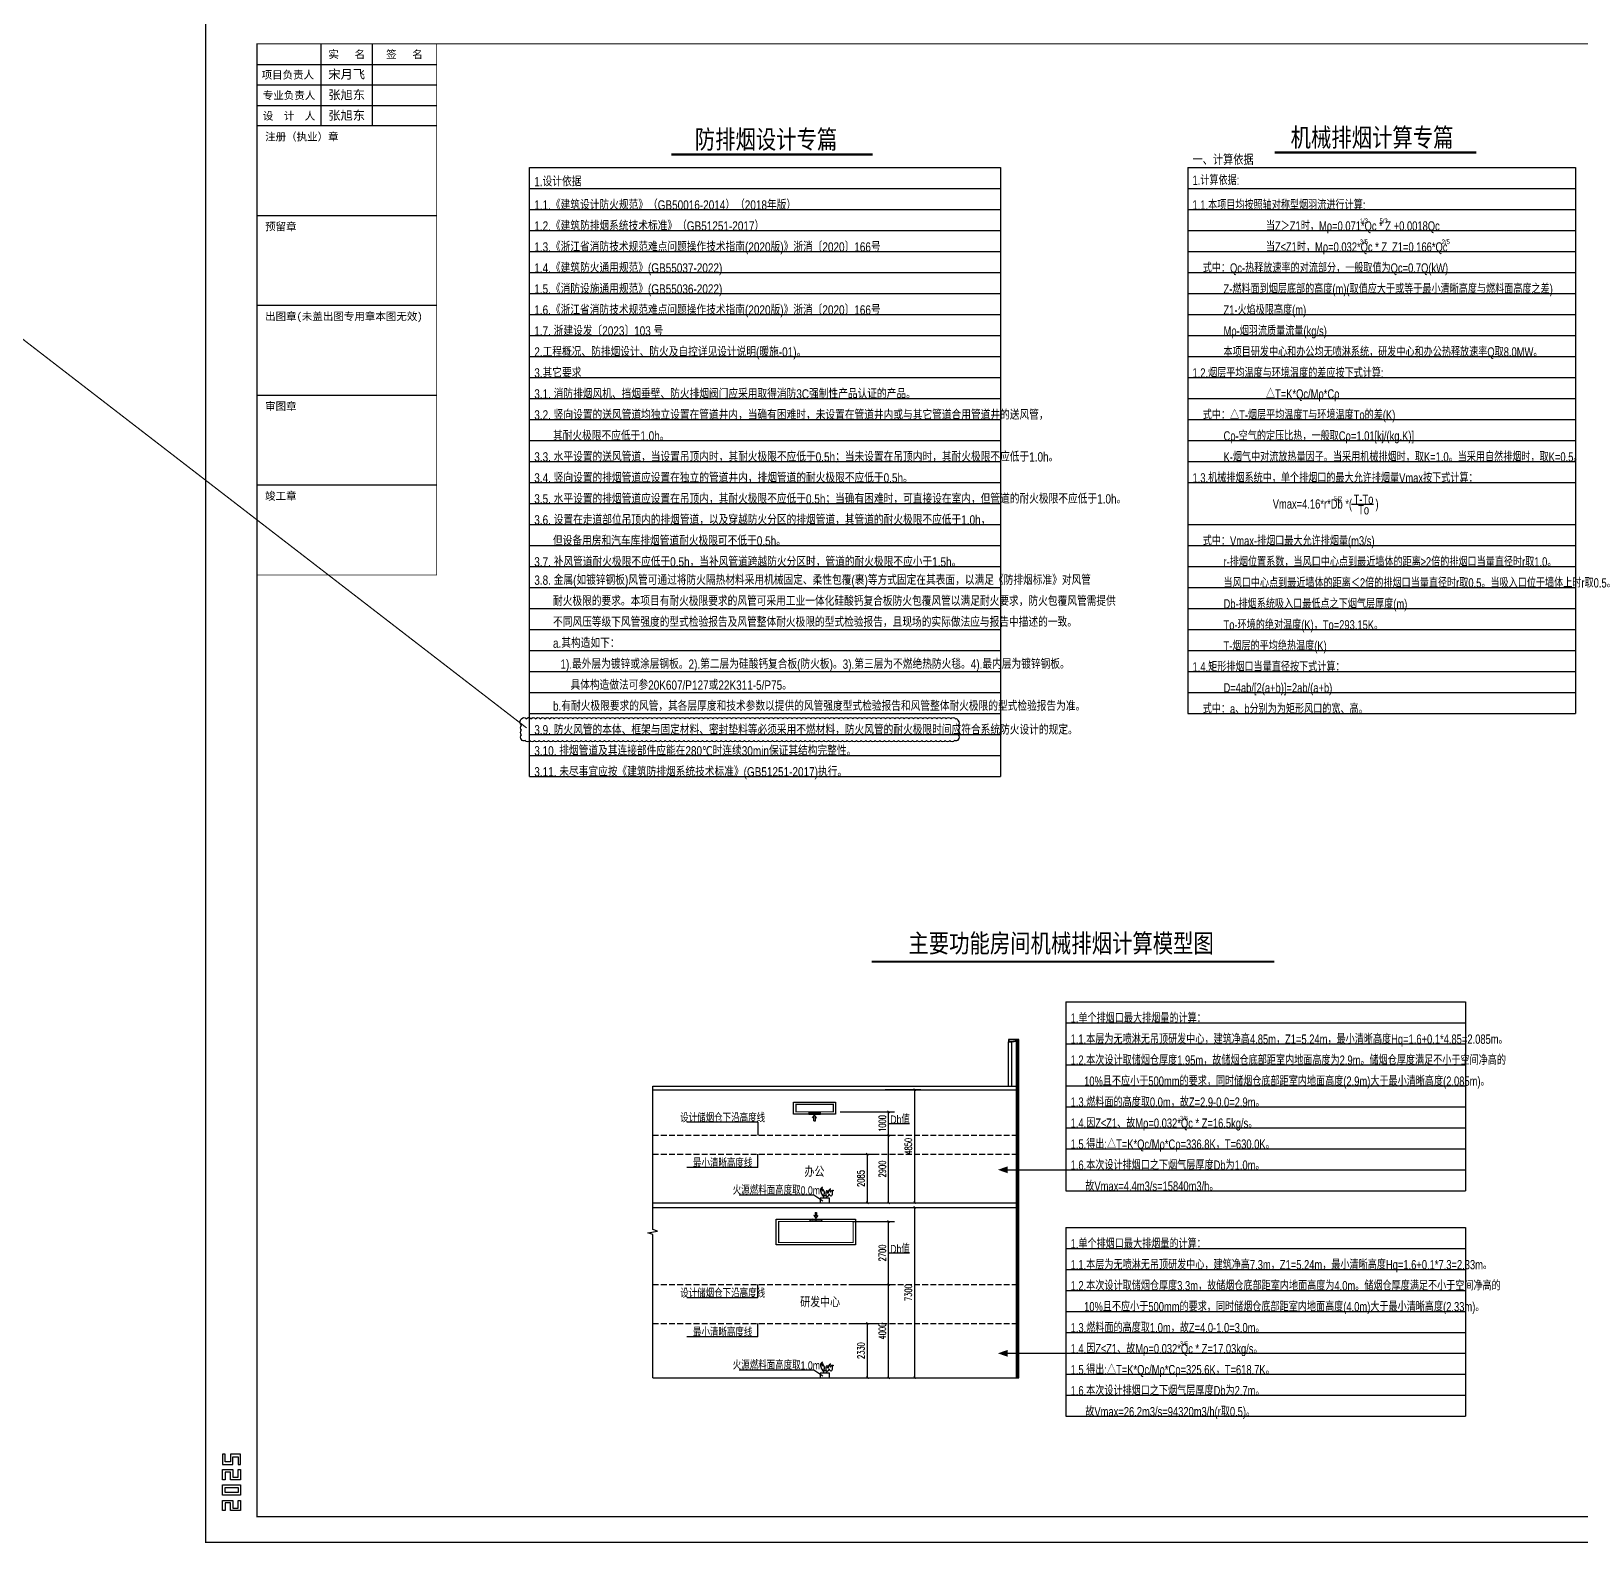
# Model space of a CAD drawing. Extents: x -976302 to -776254, y 5665 to 231437.
# Drawn here: x -876278 to -809826, y 5665 to 70482 of the extents above; entities that cross this region are included whole.
import ezdxf
from ezdxf.enums import TextEntityAlignment as Align

# ---------------------------------------------------------------- set-up
doc = ezdxf.new("R2010")
doc.units = 0
doc.header["$LTSCALE"] = 1000
doc.header["$MEASUREMENT"] = 0
doc.linetypes.add('DASH', pattern=[0.35, 0.25, -0.1])
for name, color, linetype in [('0-cxFrame', 155, 'Continuous'), ('20立剖面图及门窗表$0$A-WINDOW', 140, 'Continuous'), ('A-SFCE', 30, 'Continuous'), ('AS-COLN', 6, 'Continuous'), ('DIM_SYMB', 3, 'Continuous'), ('PUB_TEXT', 7, 'Continuous'), ('qianming', 155, 'Continuous'), ('TH_DIM', 3, 'Continuous'), ('暖通', 7, 'Continuous')]:
    doc.layers.add(name, color=color, linetype=linetype)
doc.layers.add('0-cxText', color=131, linetype='Continuous', lineweight=25)
doc.styles.add('-黑体', font='simhei.ttf', dxfattribs={"width": 0.8})
doc.styles.add('_TCH_DIM_T3', font='SIMPLEX', dxfattribs={"width": 0.705882, "bigfont": 'GBCBIG'})
doc.styles.add('cx_biaoti', font='')
doc.styles.add('cx_tuming', font='simhei.ttf')
doc.styles.add('cx_tuqian1', font='')
doc.styles.get("Standard").update_dxf_attribs({"font": 'gbenor.shx', "bigfont": 'gbcbig.shx'})
doc.styles.add('图框宋体', font='', dxfattribs={"width": 0.75})
doc.styles.add('文字仿宋', font='fsdb_e.shx', dxfattribs={"width": 0.7, "bigfont": 'fsdb.shx'})
doc.styles.add('黑体', font='simhei.ttf', dxfattribs={"height": 12})
doc.styles.get('cx_biaoti').set_extended_font_data('SimSun')
doc.styles.get('cx_tuqian1').set_extended_font_data('SimSun')
doc.styles.get('图框宋体').set_extended_font_data('SimSun')
doc.dimstyles.new('_TCH_ARCH&&100', dxfattribs={"dimtxt": 297.5, "dimasz": 100, "dimexe": 250, "dimexo": 300, "dimgap": 126.25, "dimtad": 1, "dimdec": 0, "dimzin": 0, "dimdsep": 46, "dimtxsty": '_TCH_DIM_T3', "dimblk": 'ARCHTICK', "dimcen": 0.09, "dimclrt": 7, "dimazin": 2, "dimtfac": 1, "dimtdec": 0, "dimtix": 1, "dimtmove": 2, "dimatfit": 3, "dimfxl": 1, "dimtolj": 1, "dimtzin": 0, "dimarcsym": 0})

# ---------------------------------------------------------------- blocks, each defined once
blk = doc.blocks.new('zjcx_lan_xinxi(Dragon)')
for p, q in [((7000, -3200), (0, -3200)), ((7000, -6700), (0, -6700)), ((7000, -10200), (0, -10200)), ((7000, -13700), (0, -13700)), ((7000, -17200), (0, -17200))]:
    blk.add_line(p, q)
at = {"const_width": 25}
blk.add_lwpolyline([(0, -20700), (7000, -20700), (7000, 0), (0, 0)], close=True, dxfattribs=at)
for points in [[(2500, -3200), (2500, 0)], [(4500, -3200), (4500, 0)], [(0, -800), (7000, -800)], [(0, -1600), (7000, -1600)], [(0, -2400), (7000, -2400)]]:
    blk.add_lwpolyline(points)
for points in [[(7000, -3200), (7000, 0)], [(0, -3200), (7000, -3200)], [(0, -20700), (7000, -20700), (7000, -3200)], [(0, -20700), (7000, -20700)]]:
    blk.add_lwpolyline(points, dxfattribs=at)
at = {"style": '图框宋体'}
for s, p in [('实   名', (3500, -400)), ('签   名', (5750, -400)), ('项目负责人', (1204, -1200)), ('专业负责人', (1250, -2000)), ('设  计  人', (1250, -2800))]:
    blk.add_text(s, height=300, dxfattribs=at).set_placement(p, align=Align.MIDDLE)
for s, p in [('注册（执业）章', (318, -3771)), ('预留章', (318, -7271)), ('出图章(未盖出图专用章本图无效)', (318, -10771)), ('审图章', (318, -14271)), ('竣工章', (318, -17771))]:
    blk.add_text(s, height=300, dxfattribs=at).set_placement(p)
blk = doc.blocks.new('T-信息(Dragon)')
at = {"layer": '0-cxFrame'}
blk.add_blockref('zjcx_lan_xinxi(Dragon)', (0, 0), dxfattribs=at)
at = {"layer": 'qianming', "color": 3, "style": 'cx_biaoti'}
for s, p in [('宋月飞', (3497, -1185)), ('张旭东', (3497, -1985)), ('张旭东', (3497, -2785))]:
    blk.add_text(s, height=350, dxfattribs=at).set_placement(p, align=Align.MIDDLE_CENTER)
blk = doc.blocks.new('TK22.A1 L(Dragon)')
at = {"layer": '0-cxFrame', "color": 7, "const_width": 0.5}
blk.add_lwpolyline([(0, 0), (-841, 0), (-841, 594), (0, 594)], close=True, dxfattribs=at)
at = {"layer": '0-cxFrame', "const_width": 0.5}
blk.add_lwpolyline([(-80, 10), (-821, 10), (-821, 584), (-80, 584)], close=True, dxfattribs=at)
at = {"layer": 'Defpoints', "color": 2}
for points in [[(-833.37, 34.37), (-834.37, 34.37), (-834.37, 30.37), (-830.37, 30.37), (-830.37, 33.37), (-828.37, 33.37), (-828.37, 30.37), (-827.37, 30.37), (-827.37, 34.37), (-831.37, 34.37), (-831.37, 31.37), (-833.37, 31.37), (-833.37, 34.37)], [(-833.37, 24.37), (-834.37, 24.37), (-834.37, 28.37), (-830.37, 28.37), (-830.37, 25.37), (-828.37, 25.37), (-828.37, 28.37), (-827.37, 28.37), (-827.37, 24.37), (-831.37, 24.37), (-831.37, 27.37), (-833.37, 27.37), (-833.37, 24.37)], [(-833.37, 12.37), (-834.37, 12.37), (-834.37, 16.37), (-830.37, 16.37), (-830.37, 13.37), (-828.37, 13.37), (-828.37, 16.37), (-827.37, 16.37), (-827.37, 12.37), (-831.37, 12.37), (-831.37, 15.37), (-833.37, 15.37), (-833.37, 12.37)]]:
    blk.add_lwpolyline(points, dxfattribs=at)
for points in [[(-834.37, 18.37), (-834.37, 22.37), (-827.37, 22.37), (-827.37, 18.37)], [(-833.37, 19.37), (-833.37, 21.37), (-828.37, 21.37), (-828.37, 19.37)]]:
    blk.add_lwpolyline(points, close=True, dxfattribs=at)
at = {"layer": '0-cxFrame', "xscale": 0.01, "yscale": 0.01, "zscale": 0.01}
blk.add_blockref('T-信息(Dragon)', (-821, 584), dxfattribs=at)
at = {"style": '黑体', "flags": 4}
blk.add_attdef('图幅', text='', height=3.3, dxfattribs=at).set_placement((-40, 3), align=Align.RIGHT)
at = {"layer": '0-cxText', "flags": 4}
for tag, height, style, p in [('建设单位', 3.5, 'cx_tuming', (-45, 240)), ('项目名称', 3.5, 'cx_tuming', (-45, 210)), ('子项名称', 3.5, 'cx_tuming', (-45, 180)), ('工程编号', 3.3, 'cx_tuqian1', (-35, 165)), ('图名1', 3.5, 'cx_tuming', (-45, 87)), ('图名2', 3.5, 'cx_tuming', (-45, 79)), ('图名3', 3.5, 'cx_tuming', (-45, 71)), ('出图日期', 3.3, 'cx_tuqian1', (-39, 60)), ('专业', 3.3, 'cx_tuqian1', (-55, 52)), ('图号', 3.3, 'cx_tuqian1', (-55, 44)), ('版次', 3.3, 'cx_tuqian1', (-20, 44))]:
    blk.add_attdef(tag, text='', height=height, dxfattribs=dict(at, style=style)).set_placement(p, align=Align.MIDDLE)
at = {"layer": 'Defpoints', "color": 6, "flags": 4}
for tag, height, style, p in [('tufu', 3.3, '黑体', (-12, 12)), ('dwfname', 4, 'cx_tuqian1', (-80, 3))]:
    blk.add_attdef(tag, text='', height=height, dxfattribs=dict(at, style=style)).set_placement(p, align=Align.RIGHT)
blk = doc.blocks.new('_ArchTick')
at = {"color": 0, "linetype": 'ByBlock', "const_width": 0.4}
blk.add_lwpolyline([(-0.5, -0.5), (0.5, 0.5)], dxfattribs=at)
blk = doc.blocks.new('*D44')
at = {"layer": 'Defpoints', "color": 0, "transparency": 16777216}
for p in [(-841882, 23149), (-839510, 23149), (-841882, 20249)]:
    blk.add_point(p, dxfattribs=at)
at = {"layer": 'TH_DIM', "color": 0, "lineweight": -2, "transparency": 16777216}
for p, q in [((-841582, 23149), (-839260, 23149)), ((-839510, 20249), (-839510, 23149)), ((-841582, 20249), (-839260, 20249))]:
    blk.add_line(p, q, dxfattribs=at)
at = {"layer": 'TH_DIM', "color": 0, "lineweight": -2, "transparency": 16777216, "xscale": 100, "yscale": 100, "zscale": 100}
for p, rotation in [((-839510, 23149), 90), ((-839510, 20249), 270)]:
    blk.add_blockref('_ArchTick', p, dxfattribs=dict(at, rotation=rotation))
at = {"layer": 'TH_DIM', "color": 7, "transparency": 16777216, "insert": (-839785, 21699), "char_height": 297.5, "attachment_point": 5, "rotation": 90, "style": '_TCH_DIM_T3'}
blk.add_mtext('\\A1;2900', dxfattribs=at)
blk = doc.blocks.new('*D45')
at = {"layer": 'Defpoints', "color": 0, "transparency": 16777216}
for p in [(-841882, 24149), (-839510, 24149), (-841882, 23149)]:
    blk.add_point(p, dxfattribs=at)
at = {"layer": 'TH_DIM', "color": 0, "lineweight": -2, "transparency": 16777216}
for p, q in [((-841582, 24149), (-839260, 24149)), ((-839510, 23149), (-839510, 24149)), ((-841582, 23149), (-839260, 23149))]:
    blk.add_line(p, q, dxfattribs=at)
at = {"layer": 'TH_DIM', "color": 0, "lineweight": -2, "transparency": 16777216, "xscale": 100, "yscale": 100, "zscale": 100}
for p, rotation in [((-839510, 24149), 90), ((-839510, 23149), 270)]:
    blk.add_blockref('_ArchTick', p, dxfattribs=dict(at, rotation=rotation))
at = {"layer": 'TH_DIM', "color": 7, "transparency": 16777216, "insert": (-839785, 23649), "char_height": 297.5, "attachment_point": 5, "rotation": 90, "style": '_TCH_DIM_T3'}
blk.add_mtext('\\A1;1000', dxfattribs=at)
blk = doc.blocks.new('*D46')
at = {"layer": 'Defpoints', "color": 0, "transparency": 16777216}
for p in [(-841821, 22334), (-840418, 22334), (-841821, 20249)]:
    blk.add_point(p, dxfattribs=at)
at = {"layer": 'TH_DIM', "color": 0, "lineweight": -2, "transparency": 16777216}
for p, q in [((-841521, 22334), (-840168, 22334)), ((-840418, 20249), (-840418, 22334)), ((-841521, 20249), (-840168, 20249))]:
    blk.add_line(p, q, dxfattribs=at)
at = {"layer": 'TH_DIM', "color": 0, "lineweight": -2, "transparency": 16777216, "xscale": 100, "yscale": 100, "zscale": 100}
for p, rotation in [((-840418, 22334), 90), ((-840418, 20249), 270)]:
    blk.add_blockref('_ArchTick', p, dxfattribs=dict(at, rotation=rotation))
at = {"layer": 'TH_DIM', "color": 7, "transparency": 16777216, "insert": (-840693, 21291), "char_height": 297.5, "attachment_point": 5, "rotation": 90, "style": '_TCH_DIM_T3'}
blk.add_mtext('\\A1;2085', dxfattribs=at)
blk = doc.blocks.new('*D47')
at = {"layer": 'Defpoints', "color": 0, "transparency": 16777216}
for p in [(-839953, 25099), (-838386, 25099), (-839953, 20249)]:
    blk.add_point(p, dxfattribs=at)
at = {"layer": 'TH_DIM', "color": 0, "lineweight": -2, "transparency": 16777216}
for p, q in [((-839653, 25099), (-838136, 25099)), ((-838386, 20249), (-838386, 25099)), ((-839653, 20249), (-838136, 20249))]:
    blk.add_line(p, q, dxfattribs=at)
at = {"layer": 'TH_DIM', "color": 0, "lineweight": -2, "transparency": 16777216, "xscale": 100, "yscale": 100, "zscale": 100}
for p, rotation in [((-838386, 25099), 90), ((-838386, 20249), 270)]:
    blk.add_blockref('_ArchTick', p, dxfattribs=dict(at, rotation=rotation))
at = {"layer": 'TH_DIM', "color": 7, "transparency": 16777216, "insert": (-838661, 22674), "char_height": 297.5, "attachment_point": 5, "rotation": 90, "style": '_TCH_DIM_T3'}
blk.add_mtext('\\A1;4850', dxfattribs=at)
blk = doc.blocks.new('*D48')
at = {"layer": 'Defpoints', "color": 0, "transparency": 16777216}
for p in [(-841358, 16749), (-839510, 16749), (-841358, 12749)]:
    blk.add_point(p, dxfattribs=at)
at = {"layer": 'TH_DIM', "color": 0, "lineweight": -2, "transparency": 16777216}
for p, q in [((-841058, 16749), (-839260, 16749)), ((-839510, 12749), (-839510, 16749)), ((-841058, 12749), (-839260, 12749))]:
    blk.add_line(p, q, dxfattribs=at)
at = {"layer": 'TH_DIM', "color": 0, "lineweight": -2, "transparency": 16777216, "xscale": 100, "yscale": 100, "zscale": 100}
for p, rotation in [((-839510, 16749), 90), ((-839510, 12749), 270)]:
    blk.add_blockref('_ArchTick', p, dxfattribs=dict(at, rotation=rotation))
at = {"layer": 'TH_DIM', "color": 7, "transparency": 16777216, "insert": (-839785, 14749), "char_height": 297.5, "attachment_point": 5, "rotation": 90, "style": '_TCH_DIM_T3'}
blk.add_mtext('\\A1;4000', dxfattribs=at)
blk = doc.blocks.new('*D49')
at = {"layer": 'Defpoints', "color": 0, "transparency": 16777216}
for p in [(-841358, 19449), (-839510, 19449), (-841358, 16749)]:
    blk.add_point(p, dxfattribs=at)
at = {"layer": 'TH_DIM', "color": 0, "lineweight": -2, "transparency": 16777216}
for p, q in [((-841058, 19449), (-839260, 19449)), ((-839510, 16749), (-839510, 19449)), ((-841058, 16749), (-839260, 16749))]:
    blk.add_line(p, q, dxfattribs=at)
at = {"layer": 'TH_DIM', "color": 0, "lineweight": -2, "transparency": 16777216, "xscale": 100, "yscale": 100, "zscale": 100}
for p, rotation in [((-839510, 19449), 90), ((-839510, 16749), 270)]:
    blk.add_blockref('_ArchTick', p, dxfattribs=dict(at, rotation=rotation))
at = {"layer": 'TH_DIM', "color": 7, "transparency": 16777216, "insert": (-839785, 18099), "char_height": 297.5, "attachment_point": 5, "rotation": 90, "style": '_TCH_DIM_T3'}
blk.add_mtext('\\A1;2700', dxfattribs=at)
blk = doc.blocks.new('*D50')
at = {"layer": 'Defpoints', "color": 0, "transparency": 16777216}
for p in [(-841358, 15079), (-840418, 15079), (-841358, 12749)]:
    blk.add_point(p, dxfattribs=at)
at = {"layer": 'TH_DIM', "color": 0, "lineweight": -2, "transparency": 16777216}
for p, q in [((-841058, 15079), (-840168, 15079)), ((-840418, 12749), (-840418, 15079)), ((-841058, 12749), (-840168, 12749))]:
    blk.add_line(p, q, dxfattribs=at)
at = {"layer": 'TH_DIM', "color": 0, "lineweight": -2, "transparency": 16777216, "xscale": 100, "yscale": 100, "zscale": 100}
for p, rotation in [((-840418, 15079), 90), ((-840418, 12749), 270)]:
    blk.add_blockref('_ArchTick', p, dxfattribs=dict(at, rotation=rotation))
at = {"layer": 'TH_DIM', "color": 7, "transparency": 16777216, "insert": (-840693, 13914), "char_height": 297.5, "attachment_point": 5, "rotation": 90, "style": '_TCH_DIM_T3'}
blk.add_mtext('\\A1;2330', dxfattribs=at)
blk = doc.blocks.new('*D51')
at = {"layer": 'Defpoints', "color": 0, "transparency": 16777216}
for p in [(-839991, 20049), (-838386, 20049), (-839991, 12749)]:
    blk.add_point(p, dxfattribs=at)
at = {"layer": 'TH_DIM', "color": 0, "lineweight": -2, "transparency": 16777216}
for p, q in [((-839691, 20049), (-838136, 20049)), ((-838386, 12749), (-838386, 20049)), ((-839691, 12749), (-838136, 12749))]:
    blk.add_line(p, q, dxfattribs=at)
at = {"layer": 'TH_DIM', "color": 0, "lineweight": -2, "transparency": 16777216, "xscale": 100, "yscale": 100, "zscale": 100}
for p, rotation in [((-838386, 20049), 90), ((-838386, 12749), 270)]:
    blk.add_blockref('_ArchTick', p, dxfattribs=dict(at, rotation=rotation))
at = {"layer": 'TH_DIM', "color": 7, "transparency": 16777216, "insert": (-838661, 16399), "char_height": 297.5, "attachment_point": 5, "rotation": 90, "style": '_TCH_DIM_T3'}
blk.add_mtext('\\A1;7300', dxfattribs=at)

msp = doc.modelspace()

# ---------------------------------------------------------------- hatches: boundary and pattern name
at = {"layer": '暖通'}
h = msp.add_hatch(dxfattribs=at)
h.set_pattern_fill('ANSI37', scale=50, angle=90, style=0)
h.set_pattern_definition([(135, (-3793159.095, 304150.12), (-56.1266008, -56.1266008), []), (225, (-3793159.095, 304150.12), (56.1266008, -56.1266008), [])])
h.paths.add_polyline_path([(-842932.5, 24048.7), (-842432.5, 24048.7), (-842432.5, 24098.7), (-842932.5, 24098.7)])
h = msp.add_hatch(dxfattribs=at)
h.set_pattern_fill('ANSI37', scale=50, angle=90, style=0)
h.set_pattern_definition([(135, (-3793103.82, 302283.58), (-56.1266008, -56.1266008), []), (225, (-3793103.82, 302283.58), (56.1266008, -56.1266008), [])])
h.paths.add_polyline_path([(-842877.2, 19548.7), (-842377.2, 19548.7), (-842377.2, 19498.7), (-842877.2, 19498.7)])

# ---------------------------------------------------------------- linework, layer by layer
at = {"color": 7}
for p, q in [((-834714.6, 64624.3), (-834714.6, 38524.3)), ((-826681.8, 64624.3), (-826681.8, 41224.3)), ((-810056.9, 64624.3), (-810056.9, 41224.3)), ((-819659.6, 50203), (-818715.2, 50203))]:
    msp.add_line(p, q, dxfattribs=at)
at = {"layer": '20立剖面图及门窗表$0$A-WINDOW'}
for p, q in [((-834021.5, 12748.7), (-834021.5, 27182)), ((-833988.5, 12748.7), (-833988.5, 27187.5)), ((-833954.5, 12748.7), (-833954.5, 27193.2)), ((-833921.5, 12748.7), (-833921.5, 27198.7))]:
    msp.add_line(p, q, dxfattribs=at)
for points in [[(-834371.5, 27148.7), (-834221.5, 27148.7), (-833921.5, 27198.7), (-833921.5, 27248.7), (-834371.5, 27243.7)], [(-834351.5, 27168.7), (-834223.1, 27168.7), (-833941.5, 27215.6), (-833941.5, 27228.7), (-834351.5, 27223.7)]]:
    msp.add_lwpolyline(points, close=True, dxfattribs=at)
at = {"layer": 'A-SFCE'}
for p, q in [((-849621.5, 20248.7), (-834021.5, 20248.7)), ((-849621.5, 20048.7), (-834021.5, 20048.7)), ((-849621.5, 12748.7), (-833921.5, 12748.7))]:
    msp.add_line(p, q, dxfattribs=at)
at = {"layer": 'AS-COLN'}
for p, q in [((-834371.5, 25248.7), (-834371.5, 27148.7)), ((-834221.5, 25248.7), (-834221.5, 27148.7)), ((-849621.5, 25248.7), (-833988.5, 25248.7)), ((-849621.5, 25098.7), (-833988.5, 25098.7))]:
    msp.add_line(p, q, dxfattribs=at)
at = {"layer": 'DIM_SYMB', "color": 7}
msp.add_lwpolyline([(-849621.5, 12748.7), (-849621.5, 18886.2), (-849831.5, 18962.6), (-849411.5, 19036.7), (-849621.5, 19111.2), (-849621.5, 25248.7)], dxfattribs=at)
at = {"layer": '暖通', "color": 7}
for p, q in [((-854900.7, 38524.3), (-854900.7, 64624.3)), ((-854900.7, 64624.3), (-834714.6, 64624.3)), ((-826681.8, 64624.3), (-810056.9, 64624.3)), ((-854900.7, 63724.3), (-834714.6, 63724.3)), ((-826681.8, 63724.3), (-810056.9, 63724.3)), ((-854900.7, 62824.3), (-834714.6, 62824.3)), ((-826681.8, 62824.3), (-810056.9, 62824.3)), ((-854900.7, 61924.3), (-834714.6, 61924.3)), ((-826681.8, 61924.3), (-810056.9, 61924.3)), ((-854900.7, 61024.3), (-834714.6, 61024.3)), ((-826681.8, 61024.3), (-810056.9, 61024.3)), ((-854900.7, 60124.3), (-834714.6, 60124.3)), ((-826681.8, 60124.3), (-810056.9, 60124.3)), ((-854900.7, 59224.3), (-834714.6, 59224.3)), ((-826681.8, 59224.3), (-810056.9, 59224.3)), ((-854900.7, 58324.3), (-834714.6, 58324.3)), ((-826681.8, 58324.3), (-810056.9, 58324.3)), ((-854900.7, 57424.3), (-834714.6, 57424.3)), ((-826681.8, 57424.3), (-810056.9, 57424.3)), ((-854900.7, 56524.3), (-834714.6, 56524.3)), ((-826681.8, 56524.3), (-810056.9, 56524.3)), ((-854900.7, 55624.3), (-834714.6, 55624.3)), ((-826681.8, 55624.3), (-810056.9, 55624.3)), ((-854900.7, 54724.3), (-834714.6, 54724.3)), ((-826681.8, 54724.3), (-810056.9, 54724.3)), ((-854900.7, 53824.3), (-834714.6, 53824.3)), ((-826681.8, 53824.3), (-810056.9, 53824.3)), ((-854900.7, 52924.3), (-834714.6, 52924.3)), ((-826681.8, 52924.3), (-810056.9, 52924.3)), ((-854900.7, 52024.3), (-834714.6, 52024.3)), ((-826681.8, 52024.3), (-810056.9, 52024.3)), ((-854900.7, 51124.3), (-834714.6, 51124.3)), ((-826681.8, 51124.3), (-810056.9, 51124.3)), ((-854900.7, 50224.3), (-834714.6, 50224.3)), ((-854900.7, 49324.3), (-834714.6, 49324.3)), ((-826681.8, 49324.3), (-810056.9, 49324.3)), ((-854900.7, 48424.3), (-834714.6, 48424.3)), ((-826681.8, 48424.3), (-810056.9, 48424.3)), ((-854900.7, 47524.3), (-834714.6, 47524.3)), ((-826681.8, 47524.3), (-810056.9, 47524.3)), ((-854900.7, 46624.3), (-834714.6, 46624.3)), ((-826681.8, 46624.3), (-810056.9, 46624.3)), ((-854900.7, 45724.3), (-834714.6, 45724.3)), ((-826681.8, 45724.3), (-810056.9, 45724.3)), ((-826681.8, 45724.3), (-810056.9, 45724.3)), ((-854900.7, 44824.3), (-834714.6, 44824.3)), ((-826681.8, 44824.3), (-810056.9, 44824.3)), ((-854900.7, 43924.3), (-834714.6, 43924.3)), ((-826681.8, 43924.3), (-810056.9, 43924.3)), ((-854900.7, 43024.3), (-834714.6, 43024.3)), ((-826681.8, 43024.3), (-810056.9, 43024.3)), ((-854900.7, 42124.3), (-834714.6, 42124.3)), ((-826681.8, 42124.3), (-810056.9, 42124.3)), ((-854900.7, 41224.3), (-834714.6, 41224.3)), ((-826681.8, 41224.3), (-810056.9, 41224.3)), ((-854900.7, 40324.3), (-834714.6, 40324.3)), ((-854900.7, 39424.3), (-834714.6, 39424.3)), ((-854900.7, 38524.3), (-834714.6, 38524.3)), ((-831907.7, 28864.1), (-814782.8, 28864.1)), ((-831907.7, 28864.1), (-831907.7, 20764.1)), ((-814782.8, 28864.1), (-814782.8, 20764.1)), ((-831907.7, 27964.1), (-814782.8, 27964.1)), ((-831907.7, 27064.1), (-814782.8, 27064.1)), ((-831907.7, 26164.1), (-814782.8, 26164.1)), ((-831907.7, 25264.1), (-814782.8, 25264.1)), ((-842768.6, 23894.2), (-842682.5, 24010.9)), ((-842682.5, 24098.7), (-842682.5, 24148.7)), ((-842682.5, 24098.7), (-842682.5, 24048.7)), ((-842596.3, 23894.2), (-842682.5, 24010.9)), ((-831907.7, 24364.1), (-814782.8, 24364.1)), ((-845114.7, 23701.7), (-848159.9, 23701.7)), ((-845114.7, 23701.7), (-845114.7, 23148.7)), ((-842713, 23919.2), (-842768.6, 23894.2)), ((-842713, 23766.9), (-842713, 23919.2)), ((-842713, 23766.9), (-842651.9, 23766.9)), ((-842651.9, 23766.9), (-842651.9, 23919.2)), ((-842651.9, 23919.2), (-842596.3, 23894.2)), ((-839509.7, 23648.7), (-838609.2, 23648.7)), ((-831907.7, 23464.1), (-814782.8, 23464.1)), ((-845114.7, 21765.1), (-845114.7, 22333.7)), ((-831907.7, 22564.1), (-814782.8, 22564.1)), ((-845114.7, 21765.1), (-848159.9, 21765.1)), ((-831907.7, 21664.1), (-814782.8, 21664.1)), ((-831907.7, 20764.1), (-814782.8, 20764.1)), ((-845921.6, 20592.9), (-842720.4, 20592.9)), ((-842720.4, 20592.9), (-842334.7, 20326.9)), ((-842657.8, 19678.1), (-842713.4, 19703.1)), ((-842713.4, 19703.1), (-842627.2, 19586.5)), ((-842657.8, 19830.5), (-842657.8, 19678.1)), ((-842657.8, 19830.5), (-842596.6, 19830.5)), ((-842541, 19703.1), (-842627.2, 19586.5)), ((-842627.2, 19498.7), (-842627.2, 19548.7)), ((-842627.2, 19498.7), (-842627.2, 19448.7)), ((-842596.6, 19830.5), (-842596.6, 19678.1)), ((-842596.6, 19678.1), (-842541, 19703.1)), ((-831907.7, 19195.8), (-814782.8, 19195.8)), ((-831907.7, 19195.8), (-831907.7, 11095.8)), ((-814782.8, 19195.8), (-814782.8, 11095.8)), ((-839509.7, 18098.7), (-838609.2, 18098.7)), ((-831907.7, 18295.8), (-814782.8, 18295.8)), ((-831907.7, 17395.8), (-814782.8, 17395.8)), ((-845114.7, 16180.1), (-845114.7, 16748.7)), ((-845114.7, 16180.1), (-848159.9, 16180.1)), ((-831907.7, 16495.8), (-814782.8, 16495.8)), ((-831907.7, 15595.8), (-814782.8, 15595.8)), ((-845114.7, 14510.1), (-845114.7, 15078.7)), ((-831907.7, 14695.8), (-814782.8, 14695.8)), ((-845114.7, 14510.1), (-848159.9, 14510.1)), ((-831907.7, 13795.8), (-814782.8, 13795.8)), ((-845921.6, 13092.9), (-842720.4, 13092.9)), ((-842720.4, 13092.9), (-842334.7, 12826.9)), ((-831907.7, 12895.8), (-814782.8, 12895.8)), ((-831907.7, 11995.8), (-814782.8, 11995.8)), ((-831907.7, 11095.8), (-814782.8, 11095.8))]:
    msp.add_line(p, q, dxfattribs=at)
at = {"layer": '暖通', "color": 250, "linetype": 'DASH'}
for p, q in [((-849621.5, 23148.7), (-834021.5, 23148.7)), ((-849621.5, 22333.7), (-834021.5, 22333.7)), ((-849621.5, 16748.7), (-834021.5, 16748.7)), ((-849621.5, 15078.7), (-834021.5, 15078.7))]:
    msp.add_line(p, q, dxfattribs=at)
at = {"layer": '暖通', "color": 6, "const_width": 50}
msp.add_lwpolyline([(-855030.6, 40606.7), (-954046.1, 117002.2)], dxfattribs=at)
at = {"layer": '暖通', "color": 7}
for points, const_width in [([(-840190.9, 65191.1), (-848828.7, 65191.1)], 92.3), ([(-814317.2, 65271.7), (-822955, 65271.7)], 92.3), ([(-822966.9, 30583.4), (-840242.2, 30583.4)], 92.3), ([(-842932.5, 24048.7), (-842932.5, 24148.7)], 50), ([(-842432.5, 24048.7), (-842432.5, 24148.7)], 50), ([(-842877.2, 19548.7), (-842877.2, 19448.7)], 50), ([(-842377.2, 19548.7), (-842377.2, 19448.7)], 50)]:
    msp.add_lwpolyline(points, dxfattribs=dict(at, const_width=const_width))
at = {"layer": '暖通', "color": 250}
msp.add_lwpolyline([(-855242.4, 41002.8, -0.5205671), (-855042.4, 41002.8, -0.5205671), (-854842.4, 41002.8, -0.5205671), (-854642.4, 41002.8, -0.5205671), (-854442.4, 41002.8, -0.5205671), (-854242.4, 41002.8, -0.5205671), (-854042.4, 41002.8, -0.5205671), (-853842.4, 41002.8, -0.5205671), (-853642.4, 41002.8, -0.5205671), (-853442.4, 41002.8, -0.5205671), (-853242.4, 41002.8, -0.5205671), (-853042.4, 41002.8, -0.5205671), (-852842.4, 41002.8, -0.5205671), (-852642.4, 41002.8, -0.5205671), (-852442.4, 41002.8, -0.5205671), (-852242.4, 41002.8, -0.5205671), (-852042.4, 41002.8, -0.5205671), (-851842.4, 41002.8, -0.5205671), (-851642.4, 41002.8, -0.5205671), (-851442.4, 41002.8, -0.5205671), (-851242.4, 41002.8, -0.5205671), (-851042.4, 41002.8, -0.5205671), (-850842.4, 41002.8, -0.5205671), (-850642.4, 41002.8, -0.5205671), (-850442.4, 41002.8, -0.5205671), (-850242.4, 41002.8, -0.5205671), (-850042.4, 41002.8, -0.5205671), (-849842.4, 41002.8, -0.5205671), (-849642.4, 41002.8, -0.5205671), (-849442.4, 41002.8, -0.5205671), (-849242.4, 41002.8, -0.5205671), (-849042.4, 41002.8, -0.5205671), (-848842.4, 41002.8, -0.5205671), (-848642.4, 41002.8, -0.5205671), (-848442.4, 41002.8, -0.5205671), (-848242.4, 41002.8, -0.5205671), (-848042.4, 41002.8, -0.5205671), (-847842.4, 41002.8, -0.5205671), (-847642.4, 41002.8, -0.5205671), (-847442.4, 41002.8, -0.5205671), (-847242.4, 41002.8, -0.5205671), (-847042.4, 41002.8, -0.5205671), (-846842.4, 41002.8, -0.5205671), (-846642.4, 41002.8, -0.5205671), (-846442.4, 41002.8, -0.5205671), (-846242.4, 41002.8, -0.5205671), (-846042.4, 41002.8, -0.5205671), (-845842.4, 41002.8, -0.5205671), (-845642.4, 41002.8, -0.5205671), (-845442.4, 41002.8, -0.5205671), (-845242.4, 41002.8, -0.5205671), (-845042.4, 41002.8, -0.5205671), (-844842.4, 41002.8, -0.5205671), (-844642.4, 41002.8, -0.5205671), (-844442.4, 41002.8, -0.5205671), (-844242.4, 41002.8, -0.5205671), (-844042.4, 41002.8, -0.5205671), (-843842.4, 41002.8, -0.5205671), (-843642.4, 41002.8, -0.5205671), (-843442.4, 41002.8, -0.5205671), (-843242.4, 41002.8, -0.5205671), (-843042.4, 41002.8, -0.5205671), (-842842.4, 41002.8, -0.5205671), (-842642.4, 41002.8, -0.5205671), (-842442.4, 41002.8, -0.5205671), (-842242.4, 41002.8, -0.5205671), (-842042.4, 41002.8, -0.5205671), (-841842.4, 41002.8, -0.5205671), (-841642.4, 41002.8, -0.5205671), (-841442.4, 41002.8, -0.5205671), (-841242.4, 41002.8, -0.5205671), (-841042.4, 41002.8, -0.5205671), (-840842.4, 41002.8, -0.5205671), (-840642.4, 41002.8, -0.5205671), (-840442.4, 41002.8, -0.5205671), (-840242.4, 41002.8, -0.5205671), (-840042.4, 41002.8, -0.5205671), (-839842.4, 41002.8, -0.5205671), (-839642.4, 41002.8, -0.5205671), (-839442.4, 41002.8, -0.5205671), (-839242.4, 41002.8, -0.5205671), (-839042.4, 41002.8, -0.5205671), (-838842.4, 41002.8, -0.5205671), (-838642.4, 41002.8, -0.5205671), (-838442.4, 41002.8, -0.5205671), (-838242.4, 41002.8, -0.5205671), (-838042.4, 41002.8, -0.5205671), (-837842.4, 41002.8, -0.5205671), (-837642.4, 41002.8, -0.5205671), (-837442.4, 41002.8, -0.5205671), (-837242.4, 41002.8, -0.5205671), (-837042.4, 41002.8, -0.5205671), (-836842.4, 41002.8, -0.5205671), (-836642.4, 41002.8, -0.5205671), (-836533, 40912.2, -0.5205671), (-836533, 40712.2, -0.5205671), (-836533, 40512.2, -0.5205671), (-836533, 40312.2, -0.5205671), (-836533, 40112.2, -0.5205671), (-836688, 40067.1, -0.5205671), (-836888, 40067.1, -0.5205671), (-837088, 40067.1, -0.5205671), (-837288, 40067.1, -0.5205671), (-837488, 40067.1, -0.5205671), (-837688, 40067.1, -0.5205671), (-837888, 40067.1, -0.5205671), (-838088, 40067.1, -0.5205671), (-838288, 40067.1, -0.5205671), (-838488, 40067.1, -0.5205671), (-838688, 40067.1, -0.5205671), (-838888, 40067.1, -0.5205671), (-839088, 40067.1, -0.5205671), (-839288, 40067.1, -0.5205671), (-839488, 40067.1, -0.5205671), (-839688, 40067.1, -0.5205671), (-839888, 40067.1, -0.5205671), (-840088, 40067.1, -0.5205671), (-840288, 40067.1, -0.5205671), (-840488, 40067.1, -0.5205671), (-840688, 40067.1, -0.5205671), (-840888, 40067.1, -0.5205671), (-841088, 40067.1, -0.5205671), (-841288, 40067.1, -0.5205671), (-841488, 40067.1, -0.5205671), (-841688, 40067.1, -0.5205671), (-841888, 40067.1, -0.5205671), (-842088, 40067.1, -0.5205671), (-842288, 40067.1, -0.5205671), (-842488, 40067.1, -0.5205671), (-842688, 40067.1, -0.5205671), (-842888, 40067.1, -0.5205671), (-843088, 40067.1, -0.5205671), (-843288, 40067.1, -0.5205671), (-843488, 40067.1, -0.5205671), (-843688, 40067.1, -0.5205671), (-843888, 40067.1, -0.5205671), (-844088, 40067.1, -0.5205671), (-844288, 40067.1, -0.5205671), (-844488, 40067.1, -0.5205671), (-844688, 40067.1, -0.5205671), (-844888, 40067.1, -0.5205671), (-845088, 40067.1, -0.5205671), (-845288, 40067.1, -0.5205671), (-845488, 40067.1, -0.5205671), (-845688, 40067.1, -0.5205671), (-845888, 40067.1, -0.5205671), (-846088, 40067.1, -0.5205671), (-846288, 40067.1, -0.5205671), (-846488, 40067.1, -0.5205671), (-846688, 40067.1, -0.5205671), (-846888, 40067.1, -0.5205671), (-847088, 40067.1, -0.5205671), (-847288, 40067.1, -0.5205671), (-847488, 40067.1, -0.5205671), (-847688, 40067.1, -0.5205671), (-847888, 40067.1, -0.5205671), (-848088, 40067.1, -0.5205671), (-848288, 40067.1, -0.5205671), (-848488, 40067.1, -0.5205671), (-848688, 40067.1, -0.5205671), (-848888, 40067.1, -0.5205671), (-849088, 40067.1, -0.5205671), (-849288, 40067.1, -0.5205671), (-849488, 40067.1, -0.5205671), (-849688, 40067.1, -0.5205671), (-849888, 40067.1, -0.5205671), (-850088, 40067.1, -0.5205671), (-850288, 40067.1, -0.5205671), (-850488, 40067.1, -0.5205671), (-850688, 40067.1, -0.5205671), (-850888, 40067.1, -0.5205671), (-851088, 40067.1, -0.5205671), (-851288, 40067.1, -0.5205671), (-851488, 40067.1, -0.5205671), (-851688, 40067.1, -0.5205671), (-851888, 40067.1, -0.5205671), (-852088, 40067.1, -0.5205671), (-852288, 40067.1, -0.5205671), (-852488, 40067.1, -0.5205671), (-852688, 40067.1, -0.5205671), (-852888, 40067.1, -0.5205671), (-853088, 40067.1, -0.5205671), (-853288, 40067.1, -0.5205671), (-853488, 40067.1, -0.5205671), (-853688, 40067.1, -0.5205671), (-853888, 40067.1, -0.5205671), (-854088, 40067.1, -0.5205671), (-854288, 40067.1, -0.5205671), (-854488, 40067.1, -0.5205671), (-854688, 40067.1, -0.5205671), (-854888, 40067.1, -0.5205671), (-855088, 40067.1, -0.5205671), (-855242.4, 40112.7, -0.5205671), (-855242.4, 40312.7, -0.5205671), (-855242.4, 40512.7, -0.5205671), (-855242.4, 40712.7, -0.5205671)], format="xyb", close=True, dxfattribs=at)
at = {"layer": '暖通', "color": 7}
for points in [[(-843582.5, 24568.7), (-841782.5, 24568.7), (-841782.5, 24048.7), (-843582.5, 24048.7)], [(-842932.5, 24048.7), (-842432.5, 24048.7), (-842432.5, 24098.7), (-842932.5, 24098.7)], [(-842051.5, 20448.7), (-842451.5, 20448.7), (-842451.5, 20248.7), (-842051.5, 20248.7)], [(-844327.2, 19548.7), (-840927.2, 19548.7), (-840927.2, 18448.7), (-844327.2, 18448.7)], [(-842877.2, 19548.7), (-842377.2, 19548.7), (-842377.2, 19498.7), (-842877.2, 19498.7)], [(-842051.5, 12948.7), (-842451.5, 12948.7), (-842451.5, 12748.7), (-842051.5, 12748.7)]]:
    msp.add_lwpolyline(points, close=True, dxfattribs=at)
at = {"layer": '暖通', "color": 7, "const_width": 50}
for points in [[(-843482.5, 24468.7), (-841882.5, 24468.7), (-841882.5, 24148.7), (-843482.5, 24148.7)], [(-844227.2, 19448.7), (-841027.2, 19448.7), (-841027.2, 18548.7), (-844227.2, 18548.7)]]:
    msp.add_lwpolyline(points, close=True, dxfattribs=at)
at = {"layer": '暖通', "color": 7}
for points in [[(-834400.5, 21664.1, 300, 0, 0), (-834825, 21664.1, 0, 0, 0)], [(-834400.5, 13795.8, 300, 0, 0), (-834825, 13795.8, 0, 0, 0)]]:
    msp.add_lwpolyline(points, format="xyseb", dxfattribs=at)
for points in [[(-834400.5, 21664.1), (-831907.7, 21664.1)], [(-842272.9, 20581.9), (-842275.7, 20623.9), (-842263.2, 20662.5), (-842263.8, 20699.9), (-842278.2, 20742.9), (-842302.5, 20780.9), (-842312.5, 20828.3), (-842315.9, 20839.3), (-842336.8, 20802.5), (-842341.7, 20743.3), (-842355.3, 20809), (-842364.7, 20836.5), (-842364.2, 20886.1), (-842339.3, 20933.5), (-842385.7, 20887.8), (-842409.4, 20860.2), (-842427, 20826.1), (-842434.2, 20795.8), (-842432.5, 20755.5), (-842422.6, 20712.5), (-842407.2, 20678.9), (-842381.8, 20638.1), (-842363.6, 20619.4), (-842352, 20581.4), (-842348.2, 20555.3), (-842344.2, 20538.3), (-842327.9, 20565.4), (-842307.2, 20579.2), (-842288.5, 20594.4), (-842272.9, 20581.9)], [(-841877.1, 20780.1), (-841917.6, 20765.9), (-841934.7, 20729.5), (-841932.4, 20692), (-841927.8, 20630.7), (-841923.3, 20598.8), (-841941.5, 20567), (-841955.1, 20540.9), (-841981.3, 20536.3), (-842023.4, 20561.3), (-842039.3, 20603.4), (-842068.8, 20598.8), (-842084.8, 20568.2), (-842103, 20538.6), (-842126.6, 20525.5), (-842144.1, 20531.6), (-842148.5, 20544.1), (-842168, 20509.6), (-842183, 20483.2), (-842201.3, 20465), (-842227.7, 20450.6), (-842251.5, 20448.7), (-842273.8, 20462.1), (-842280.4, 20482.3), (-842285.3, 20500.8), (-842282.2, 20523.7), (-842280, 20557.7), (-842272.9, 20581.9), (-842254.7, 20567.6), (-842240.5, 20556.2), (-842225.9, 20554.4), (-842208.2, 20558.2), (-842194, 20572.8), (-842186.3, 20592.9), (-842182.2, 20615.2), (-842184.2, 20638.8), (-842194, 20666.2), (-842191.5, 20690.5), (-842186, 20711.7), (-842170.3, 20739.5), (-842139.1, 20780.8), (-842156.8, 20734.3), (-842149.2, 20706.5), (-842133.7, 20682.2), (-842111, 20667.2), (-842090.4, 20678.9), (-842081, 20709.4), (-842090.4, 20742.2), (-842076, 20775.5), (-842061.5, 20798.8), (-842038.7, 20821.6), (-841997.1, 20850.4), (-842029.5, 20827.9), (-842034.8, 20794.4), (-842027.6, 20734.4), (-842004.3, 20707.7), (-841989.3, 20727.7), (-841978.2, 20762.2), (-841950.4, 20782.7), (-841921.5, 20787.7), (-841877.1, 20780.1)], [(-842272.9, 13081.9), (-842275.7, 13123.9), (-842263.2, 13162.5), (-842263.8, 13199.9), (-842278.2, 13242.9), (-842302.5, 13280.9), (-842312.5, 13328.3), (-842315.9, 13339.3), (-842336.8, 13302.5), (-842341.7, 13243.3), (-842355.3, 13309), (-842364.7, 13336.5), (-842364.2, 13386.1), (-842339.3, 13433.5), (-842385.7, 13387.8), (-842409.4, 13360.2), (-842427, 13326.1), (-842434.2, 13295.8), (-842432.5, 13255.5), (-842422.6, 13212.5), (-842407.2, 13178.9), (-842381.8, 13138.1), (-842363.6, 13119.4), (-842352, 13081.4), (-842348.2, 13055.3), (-842344.2, 13038.3), (-842327.9, 13065.4), (-842307.2, 13079.2), (-842288.5, 13094.4), (-842272.9, 13081.9)], [(-841877.1, 13280.1), (-841917.6, 13265.9), (-841934.7, 13229.5), (-841932.4, 13192), (-841927.8, 13130.7), (-841923.3, 13098.8), (-841941.5, 13067), (-841955.1, 13040.9), (-841981.3, 13036.3), (-842023.4, 13061.3), (-842039.3, 13103.4), (-842068.8, 13098.8), (-842084.8, 13068.2), (-842103, 13038.6), (-842126.6, 13025.5), (-842144.1, 13031.6), (-842148.5, 13044.1), (-842168, 13009.6), (-842183, 12983.2), (-842201.3, 12965), (-842227.7, 12950.6), (-842251.5, 12948.7), (-842273.8, 12962.1), (-842280.4, 12982.3), (-842285.3, 13000.8), (-842282.2, 13023.7), (-842280, 13057.7), (-842272.9, 13081.9), (-842254.7, 13067.6), (-842240.5, 13056.2), (-842225.9, 13054.4), (-842208.2, 13058.2), (-842194, 13072.8), (-842186.3, 13092.9), (-842182.2, 13115.2), (-842184.2, 13138.8), (-842194, 13166.2), (-842191.5, 13190.5), (-842186, 13211.7), (-842170.3, 13239.5), (-842139.1, 13280.8), (-842156.8, 13234.3), (-842149.2, 13206.5), (-842133.7, 13182.2), (-842111, 13167.2), (-842090.4, 13178.9), (-842081, 13209.4), (-842090.4, 13242.2), (-842076, 13275.5), (-842061.5, 13298.8), (-842038.7, 13321.6), (-841997.1, 13350.4), (-842029.5, 13327.9), (-842034.8, 13294.4), (-842027.6, 13234.4), (-842004.3, 13207.7), (-841989.3, 13227.7), (-841978.2, 13262.2), (-841950.4, 13282.7), (-841921.5, 13287.7), (-841877.1, 13280.1)], [(-834400.5, 13795.8), (-831907.7, 13795.8)]]:
    msp.add_lwpolyline(points, dxfattribs=at)

# ---------------------------------------------------------------- block references
at = {"layer": '0-cxFrame', "xscale": 110, "yscale": 110, "zscale": 110}
msp.add_blockref('TK22.A1 L(Dragon)', (-776281.3, 5692.5), dxfattribs=at)

# ---------------------------------------------------------------- texts
at = {"layer": 'PUB_TEXT', "color": 8}
for s, p in [('办公', (-843115.9, 21354.5)), ('研发中心', (-843303.1, 15767.6))]:
    msp.add_text(s, height=450, dxfattribs=at).set_placement(p)
at = {"layer": '暖通', "color": 7}
for s, height, style, width, p in [('防排烟设计专篇', 800, '-黑体', 0.8, (-847820.3, 65439.2)), ('机械排烟计算专篇', 800, '-黑体', 0.8, (-822277.2, 65519.8)), ('1.设计依据', 400, '文字仿宋', 0.8, (-854700.7, 63827)), ('1.1.《建筑设计防火规范》（GB50016-2014）（2018年版）', 400, '文字仿宋', 0.8, (-854700.7, 62824.3)), ('1.2.《建筑防排烟系统技术标准》（GB51251-2017）', 400, '文字仿宋', 0.8, (-854700.7, 61924.3)), ('1.3.《浙江省消防技术规范难点问题操作技术指南(2020版)》浙消〔2020〕166号', 400, '文字仿宋', 0.8, (-854700.7, 61024.3)), ('1.4.《建筑防火通用规范》(GB55037-2022)', 400, '文字仿宋', 0.8, (-854700.7, 60124.3)), ('1.5.《消防设施通用规范》(GB55036-2022)', 400, '文字仿宋', 0.8, (-854700.7, 59224.3)), ('1.6.《浙江省消防技术规范难点问题操作技术指南(2020版)》浙消〔2020〕166号', 400, '文字仿宋', 0.8, (-854700.7, 58324.3)), ('1.7. 浙建设发〔2023〕103 号', 400, '文字仿宋', 0.8, (-854700.7, 57424.3)), ('2.工程概况、防排烟设计、防火及自控详见设计说明(暖施-01)。', 400, '文字仿宋', 0.8, (-854700.7, 56524.3)), ('3.其它要求', 400, '文字仿宋', 0.8, (-854700.7, 55624.3)), ('3.1. 消防排烟风机、挡烟垂壁、防火排烟阀门应采用取得消防3C强制性产品认证的产品。', 400, '文字仿宋', 0.8, (-854700.7, 54724.3)), ('3.2. 竖向设置的送风管道均独立设置在管道井内，当确有困难时，未设置在管道井内或与其它管道合用管道井的送风管，', 400, '文字仿宋', 0.8, (-854700.7, 53824.3)), ('其耐火极限不应低于1.0h。', 400, '文字仿宋', 0.8, (-853898.9, 52924.3)), ('3.3. 水平设置的送风管道，当设置吊顶内时，其耐火极限不应低于0.5h；当未设置在吊顶内时，其耐火极限不应低于1.0h。', 400, '文字仿宋', 0.8, (-854700.7, 52024.3)), ('3.4. 竖向设置的排烟管道应设置在独立的管道井内，排烟管道的耐火极限不应低于0.5h。', 400, '文字仿宋', 0.8, (-854700.7, 51124.3)), ('3.5. 水平设置的排烟管道应设置在吊顶内，其耐火极限不应低于0.5h；当确有困难时，可直接设在室内，但管道的耐火极限不应低于1.0h。', 400, '文字仿宋', 0.8, (-854700.7, 50224.3)), ('3.6. 设置在走道部位吊顶内的排烟管道，以及穿越防火分区的排烟管道，其管道的耐火极限不应低于1.0h，', 400, '文字仿宋', 0.8, (-854700.7, 49324.3)), ('但设备用房和汽车库排烟管道耐火极限可不低于0.5h。', 400, '文字仿宋', 0.8, (-853898.9, 48424.3)), ('3.7. 补风管道耐火极限不应低于0.5h，当补风管道跨越防火分区时，管道的耐火极限不应小于1.5h。', 400, '文字仿宋', 0.8, (-854700.7, 47524.3)), ('3.8. 金属(如镀锌钢板)风管可通过将防火隔热材料采用机械固定、柔性包覆(裹)等方式固定在其表面，以满足《防排烟标准》对风管', 400, '文字仿宋', 0.8, (-854700.7, 46741.4)), ('耐火极限的要求。本项目有耐火极限要求的风管可采用工业一体化硅酸钙复合板防火包覆风管以满足耐火要求，防火包覆风管需提供', 400, '文字仿宋', 0.8, (-853898.9, 45841.4)), ('不同风压等级下风管强度的型式检验报告及风管整体耐火极限的型式检验报告，且现场的实际做法应与报告中描述的一致。', 400, '文字仿宋', 0.8, (-853898.9, 44941.4)), ('a.其构造如下：', 400, '文字仿宋', 0.8, (-853898.9, 44041.4)), ('1).最外层为镀锌或涂层钢板。2).第二层为硅酸钙复合板(防火板)。3).第三层为不燃绝热防火毯。4).最内层为镀锌钢板。', 400, '文字仿宋', 0.8, (-853580.6, 43141.4)), ('具体构造做法可参20K607/P127或22K311-5/P75。', 400, '文字仿宋', 0.8, (-853147.5, 42241.4)), ('b.有耐火极限要求的风管，其各层厚度和技术参数以提供的风管强度型式检验报告和风管整体耐火极限的型式检验报告为准。', 400, '文字仿宋', 0.8, (-853898.9, 41341.4)), ('3.10. 排烟管道及其连接部件应能在280℃时连续30min保证其结构完整性。', 400, '文字仿宋', 0.8, (-854700.7, 39424.3)), ('3.11. 未尽事宜应按《建筑防排烟系统技术标准》(GB51251-2017)执行。', 400, '文字仿宋', 0.8, (-854700.7, 38524.3)), ('主要功能房间机械排烟计算模型图', 800, '-黑体', 0.8, (-838662.7, 30976.5)), ('1.单个排烟口最大排烟量的计算：', 400, '文字仿宋', 0.75, (-831707.7, 27964.1)), ('1.1.本层为无喷淋无吊顶研发中心，建筑净高4.85m，Z1=5.24m，最小清晰高度Hq=1.6+0.1*4.85=2.085m。', 400, '文字仿宋', 0.75, (-831707.7, 27064.1)), ('1.2.本次设计取储烟仓厚度1.95m，故储烟仓底部距室内地面高度为2.9m。储烟仓厚度满足不小于空间净高的', 400, '文字仿宋', 0.75, (-831707.7, 26164.1)), ('10%%%且不应小于500mm的要求，同时储烟仓底部距室内地面高度(2.9m)大于最小清晰高度(2.085m)。', 400, '文字仿宋', 0.75, (-831128.2, 25264.1)), ('1.3.燃料面的高度取0.0m，故Z=2.9-0.0=2.9m。', 400, '文字仿宋', 0.75, (-831707.7, 24364.1)), ('1.5.得出:△T=K*Qc/Mρ*Cρ=336.8K，T=630.0K。', 400, '文字仿宋', 0.75, (-831707.7, 22564.1)), ('1.6.本次设计排烟口之下烟气层厚度Db为1.0m。', 400, '文字仿宋', 0.75, (-831707.7, 21664.1)), ('故Vmax=4.4m3/s=15840m3/h。', 400, '文字仿宋', 0.75, (-831077, 20764.1)), ('1.单个排烟口最大排烟量的计算：', 400, '文字仿宋', 0.75, (-831707.7, 18295.8)), ('1.1.本层为无喷淋无吊顶研发中心，建筑净高7.3m，Z1=5.24m，最小清晰高度Hq=1.6+0.1*7.3=2.33m。', 400, '文字仿宋', 0.75, (-831707.7, 17395.8)), ('1.2.本次设计取储烟仓厚度3.3m，故储烟仓底部距室内地面高度为4.0m。储烟仓厚度满足不小于空间净高的', 400, '文字仿宋', 0.75, (-831707.7, 16495.8)), ('10%%%且不应小于500mm的要求，同时储烟仓底部距室内地面高度(4.0m)大于最小清晰高度(2.33m)。', 400, '文字仿宋', 0.75, (-831128.2, 15595.8)), ('1.3.燃料面的高度取1.0m，故Z=4.0-1.0=3.0m。', 400, '文字仿宋', 0.75, (-831707.7, 14695.8)), ('1.5.得出:△T=K*Qc/Mρ*Cρ=325.6K，T=618.7K。', 400, '文字仿宋', 0.75, (-831707.7, 12895.8)), ('1.6.本次设计排烟口之下烟气层厚度Db为2.7m。', 400, '文字仿宋', 0.75, (-831707.7, 11995.8)), ('故Vmax=26.2m3/s=94320m3/h(r取0.5)。', 400, '文字仿宋', 0.75, (-831077, 11095.8))]:
    msp.add_text(s, height=height, rotation=359.999998, dxfattribs=dict(at, style=style, width=width)).set_placement(p)
at = {"layer": '暖通', "color": 7, "style": '-黑体', "width": 0.8}
msp.add_text('一、计算依据', height=400, dxfattribs=at).set_placement((-826481.8, 64784.6))
at = {"layer": '暖通', "style": '文字仿宋', "width": 0.75}
for s, height, p in [('1.计算依据:', 400, (-826481.8, 63884.6)), ('1.1.本项目均按照轴对称型烟羽流进行计算:', 400, (-826481.8, 62824.3)), ('当Z＞Z1时，Mρ=0.071*Qc * Z +0.0018Qc', 400, (-823333.5, 61924.3)), ('1/3', 200, (-819309.1, 62245.6)), ('5/3', 200, (-818461, 62245.6)), ('当Z≤Z1时，Mρ=0.032*Qc * Z ', 400, (-823333.5, 61024.3)), ('3/5', 200, (-819309.1, 61345.6)), ('Z1=0.166*Qc', 400, (-817925.6, 61024.3)), ('2/5', 200, (-815798, 61345.6)), ('式中：Qc-热释放速率的对流部分，一般取值为Qc=0.7Q(kW)', 400, (-826043.2, 60124.3)), ('Z-燃料面到烟层底部的高度(m)(取值应大于或等于最小清晰高度与燃料面高度之差)', 400, (-825151.5, 59224.3)), ('Z1-火焰极限高度(m)', 400, (-825151.5, 58324.3)), ('Mρ-烟羽流质量流量(kg/s)', 400, (-825151.5, 57424.3)), ('本项目研发中心和办公均无喷淋系统，研发中心和办公热释放速率Q取8.0MW。', 400, (-825151.5, 56524.3)), ('1.2.烟层平均温度与环境温度的差应按下式计算:', 400, (-826481.8, 55624.3)), ('△T=K*Qc/Mρ*Cρ', 400, (-823333.5, 54724.3)), ('式中：△T-烟层平均温度T与环境温度To的差(K)', 400, (-826043.2, 53824.3)), ('Cρ-空气的定压比热，一般取Cρ=1.01[kj/(kg.K)]', 400, (-825151.5, 52924.3)), ('K-烟气中对流放热量因子。当采用机械排烟时，取K=1.0。当采用自然排烟时，取K=0.5。', 400, (-825151.5, 52024.3)), ('1.3.机械排烟系统中，单个排烟口的最大允许排烟量Vmax按下式计算：', 400, (-826481.8, 51124.3)), ('5/2', 200, (-820420.1, 50336.6)), ('T-To', 400, (-819572.7, 50209.1)), ('Vmax=4.16*r*Db *(         )', 400, (-823041.7, 50007.8)), ('To', 400, (-819380.1, 49759)), ('式中：Vmax-排烟口最大允许排烟量(m3/s)', 400, (-826043.2, 48424.3)), ('r-排烟位置系数，当风口中心点到最近墙体的距离≥2倍的排烟口当量直径时r取1.0。', 400, (-825151.5, 47524.3)), ('当风口中心点到最近墙体的距离＜2倍的排烟口当量直径时r取0.5。当吸入口位于墙体上时r取0.5。', 400, (-825151.5, 46624.3)), ('Db-排烟系统吸入口最低点之下烟气层厚度(m)', 400, (-825151.5, 45724.3)), ('To-环境的绝对温度(K)，To=293.15K。', 400, (-825151.5, 44824.3)), ('T-烟层的平均绝热温度(K)', 400, (-825151.5, 43924.3)), ('1.4.矩形排烟口当量直径按下式计算：', 400, (-826481.8, 43024.3)), ('D=4ab/[2(a+b)]=2ab/(a+b)', 400, (-825151.5, 42124.3)), ('式中：a、b分别为为矩形风口的宽、高。', 400, (-826043.2, 41224.3)), ('3/5', 200, (-827021.5, 23774.8)), ('1.4.因Z≤Z1、故Mρ=0.032*Qc * Z=16.5kg/s。 ', 400, (-831707.7, 23464.1)), ('1.4.因Z≤Z1、故Mρ=0.032*Qc * Z=17.03kg/s。 ', 400, (-831707.7, 13795.8)), ('3/5', 200, (-827021.5, 14106.5))]:
    msp.add_text(s, height=height, rotation=359.999998, dxfattribs=at).set_placement(p)
at = {"layer": '暖通', "color": 6, "style": '文字仿宋', "width": 0.8}
msp.add_text('3.9. 防火风管的本体、框架与固定材料、密封垫料等必须采用不燃材料，防火风管的耐火极限时间应符合系统防火设计的规定。', height=400, rotation=359.999998, dxfattribs=at).set_placement((-854700.7, 40324.3))
at = {"layer": '暖通', "color": 7, "style": '文字仿宋', "width": 0.8}
for s, rotation, p in [('设计储烟仓下沿高度线', 0.000002, (-846624.5, 23922.8)), ('Db值', 359.999998, (-839018.1, 23862.6)), ('最小清晰高度线', 0.000002, (-846624.5, 21986.3)), ('火源燃料面高度取0.0m', 359.999998, (-844322.7, 20825.5)), ('Db值', 359.999998, (-839018.1, 18312.6)), ('设计储烟仓下沿高度线', 0.000002, (-846624.5, 16401.3)), ('最小清晰高度线', 0.000002, (-846624.5, 14731.3)), ('火源燃料面高度取1.0m', 359.999998, (-844322.7, 13325.5))]:
    msp.add_text(s, height=350, rotation=rotation, dxfattribs=at).set_placement(p, align=Align.MIDDLE)

# ---------------------------------------------------------------- dimensions: what is measured, and where the dimension line sits
at = {"layer": 'TH_DIM', "color": 7}
for p1, p2, distance, text, picture, middle in [((-839953.3, 20248.7), (-839953.3, 25098.7), -1567.6, '4850', '*D47', (-838660.7, 22673.7)), ((-841882.5, 23148.7), (-841882.5, 24148.7), -2372.8, '1000', '*D45', (-839784.7, 23648.7)), ((-841882.5, 20248.7), (-841882.5, 23148.7), -2372.8, '2900', '*D44', (-839784.7, 21698.7)), ((-841821.5, 20248.7), (-841821.5, 22333.7), -1403.3, '2085', '*D46', (-840693.2, 21291.2)), ((-839991.3, 12748.7), (-839991.3, 20048.7), -1605.6, '7300', '*D51', (-838660.7, 16398.7)), ((-841357.5, 16748.7), (-841357.5, 19448.7), -1847.9, '2700', '*D49', (-839784.7, 18098.7)), ((-841357.5, 12748.7), (-841357.5, 16748.7), -1847.9, '4000', '*D48', (-839784.7, 14748.7)), ((-841357.5, 12748.7), (-841357.5, 15078.7), -939.3, '2330', '*D50', (-840693.2, 13913.7))]:
    dim = msp.add_aligned_dim(p1=p1, p2=p2, distance=distance, text=text, dimstyle='_TCH_ARCH&&100', dxfattribs=at)
    dim.commit()
    dim.dimension.update_dxf_attribs({"geometry": picture, "text_midpoint": middle})

doc.saveas('drawing.dxf')
